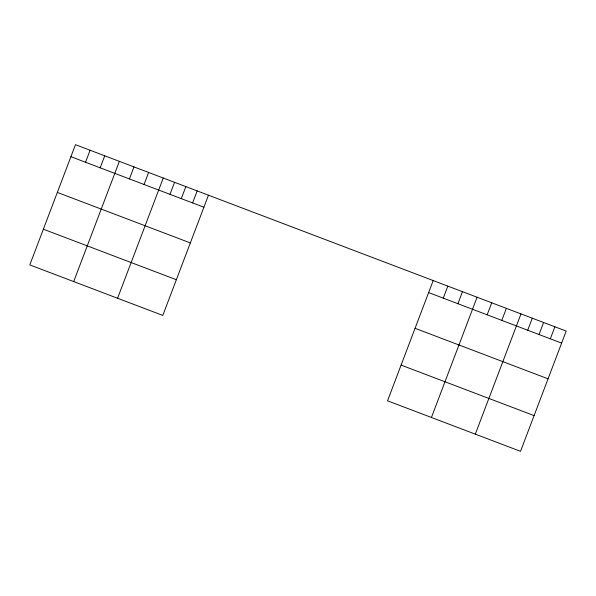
<?xml version="1.0" encoding="UTF-8"?>
<svg xmlns="http://www.w3.org/2000/svg" width="596" height="596" viewBox="0 0 596 596"><rect width="100%" height="100%" fill="white"/><g stroke="black" fill="none" stroke-linecap="round" stroke-linejoin="round"><path stroke-width="0.89" d="M85.533 162.261L90.1 150.237M100.165 167.819L104.732 155.794M73.688 281.588L119.364 161.345M129.421 178.934L133.988 166.902M144.053 184.484L148.62 172.46M117.576 298.253L163.252 178.018M169.987 194.341L174.554 182.316M181.288 198.632L185.855 186.608M192.597 202.931L197.164 190.899M208.466 195.197L162.797 315.433L29.8 264.915L75.476 144.679L566.2 331.085L520.524 451.321L387.534 400.803L433.203 280.567M443.268 298.149L447.834 286.125M457.899 303.707L462.466 291.682M431.422 417.476L477.091 297.24M487.155 314.822L491.722 302.798M501.787 320.38L506.354 308.356M475.31 434.149L520.978 313.913M527.721 330.229L532.288 318.204M539.022 334.52L543.589 322.496M550.324 338.819L554.898 326.794M70.909 156.703L203.899 207.222M428.636 292.591L561.633 343.11M57.343 192.411L190.333 242.93M415.077 328.299L548.067 378.825M43.366 229.207L176.356 279.725M401.101 365.095L534.091 415.613"/></g></svg>
